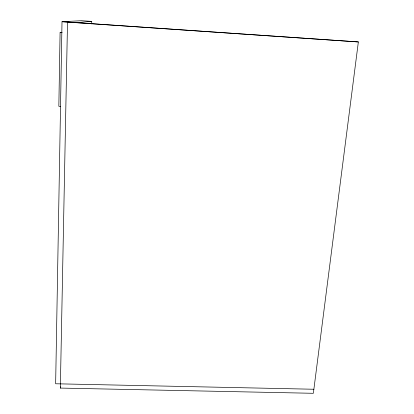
<?xml version="1.0" encoding="UTF-8"?>
<svg xmlns="http://www.w3.org/2000/svg" width="414" height="414" viewBox="0 0 414 414"><rect width="100%" height="100%" fill="white"/><g stroke="black" fill="none" stroke-linecap="round" stroke-linejoin="round"><path stroke-width="0.62" d="M61.965 32.24L60.087 32.597L58.84 106.32L60.692 106.424M91.675 23.919L91.748 21.404L81.47 20.7L62.012 21.735L55.647 383.773L313.874 389.248M62.768 21.694L358.353 41.943L313.357 393.3L60.335 388.073L67.513 22.113L68.212 22.066M60.335 388.073L60.604 386.816M76.367 22.625L91.748 21.404M60.087 32.597L61.991 32.722M62.012 21.735L358.353 41.943"/></g></svg>
